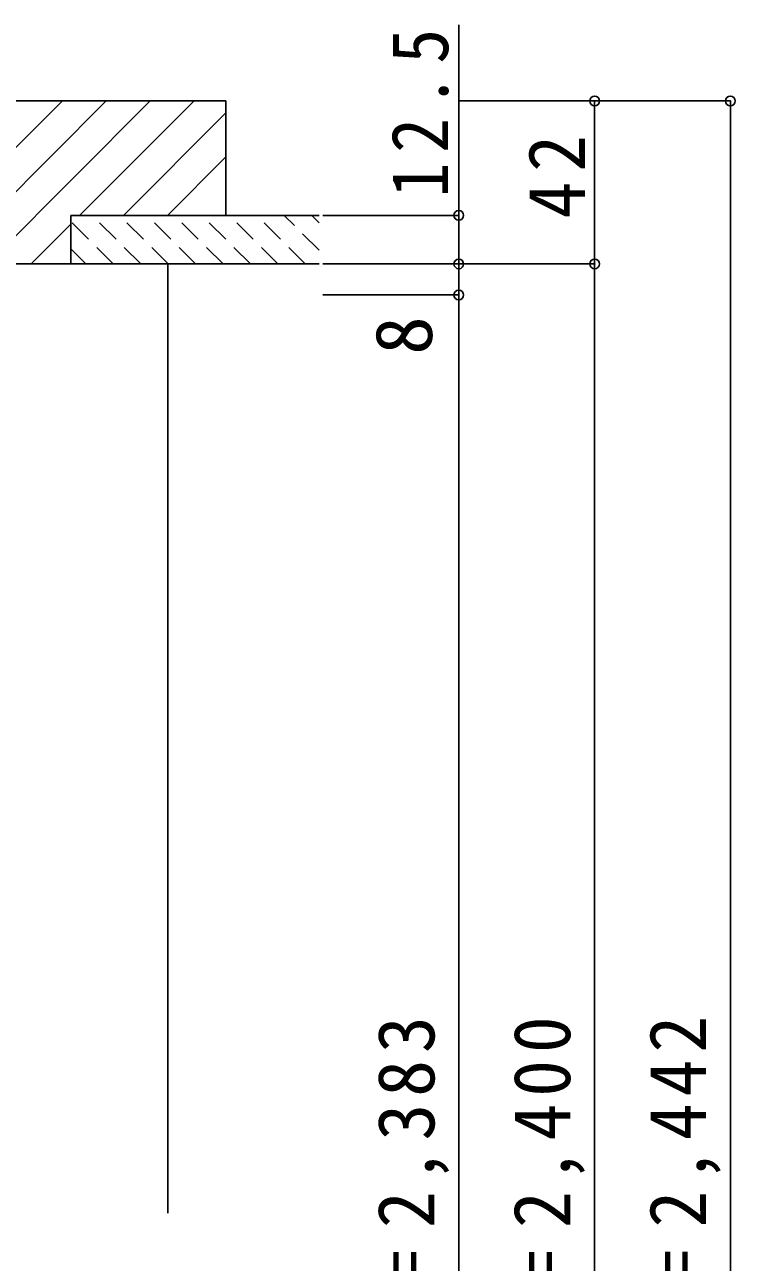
# Model space of a CAD drawing. Units: millimetres, scale not verified. Extents: x -584 to 586, y -431 to 418.
# Drawn here: x -434.2 to -324.3, y -181.1 to 10.3 of the extents above; entities that cross this region are included whole.
import ezdxf
from ezdxf.enums import TextEntityAlignment as Align

# ---------------------------------------------------------------- set-up
doc = ezdxf.new("R2010")
doc.units = ezdxf.units.MM
doc.header["$LTSCALE"] = 3
doc.header["$PDMODE"] = 32
doc.header["$PDSIZE"] = 1.5
doc.linetypes.add('DASHED1', pattern=[1.8, 1.2, -0.6])
doc.layers.add('0-B_寸法', color=7, linetype='Continuous')
doc.styles.add('ＭＳ ゴシック', font='')
doc.styles.get('ＭＳ ゴシック').set_extended_font_data('MS Gothic')

msp = doc.modelspace()

# ---------------------------------------------------------------- linework, layer by layer
at = {"layer": '0-B_寸法', "color": 4}
for p, q in [((-367.046, 10.291), (-367.046, -31.501)), ((-367.046, 10.291), (-367.046, -327.6)), ((-346.046, -1.5), (-367.046, -1.5)), ((-325.046, -1.5), (-346.046, -1.5)), ((-346.046, -1.5), (-346.046, -26.7)), ((-325.046, -1.5), (-325.046, -340.5)), ((-346.046, -333.3), (-346.046, -8.7)), ((-367.046, -19.2), (-388.046, -19.2)), ((-412.046, -26.7), (-414.446, -26.7)), ((-412.046, -173.551), (-412.046, -26.7)), ((-346.046, -26.7), (-388.046, -26.7)), ((-367.046, -31.501), (-388.046, -31.501))]:
    msp.add_line(p, q, dxfattribs=at)
at = {"layer": '0-B_寸法'}
for p, q in [((-514.046, -1.5), (-403.046, -1.5)), ((-428.35, -1.5), (-440.35, -13.5)), ((-421.561, -1.5), (-438.446, -18.385)), ((-414.773, -1.5), (-438.446, -25.173)), ((-407.985, -1.5), (-425.685, -19.2)), ((-403.046, -19.2), (-403.046, -1.5)), ((-403.046, -3.349), (-418.897, -19.2)), ((-403.046, -10.138), (-412.108, -19.2)), ((-427.046, -20.561), (-433.185, -26.7)), ((-427.046, -26.7), (-427.046, -19.2))]:
    msp.add_line(p, q, dxfattribs=at)
at = {"layer": '0-B_寸法', "color": 2}
msp.add_line((-388.646, -19.2), (-427.046, -19.2), dxfattribs=at)
at = {"layer": '0-B_寸法', "color": 4, "linetype": 'DASHED1'}
for p, q in [((-420.475, -26.7), (-427.046, -20.129)), ((-416.233, -26.7), (-423.733, -19.2)), ((-411.99, -26.7), (-419.49, -19.2)), ((-407.747, -26.7), (-415.247, -19.2)), ((-403.505, -26.7), (-411.005, -19.2)), ((-399.262, -26.7), (-406.762, -19.2)), ((-395.019, -26.7), (-402.519, -19.2)), ((-390.777, -26.7), (-398.277, -19.2)), ((-388.646, -24.588), (-394.034, -19.2)), ((-388.646, -20.346), (-389.792, -19.2)), ((-424.718, -26.7), (-427.046, -24.372))]:
    msp.add_line(p, q, dxfattribs=at)
at = {"layer": '0-B_寸法', "color": 3}
msp.add_line((-388.646, -26.7), (-438.506, -26.7), dxfattribs=at)
at = {"layer": '0-B_寸法'}
for p in [(-346.046, -1.5), (-325.046, -1.5), (-367.046, -19.2), (-367.046, -26.7), (-346.046, -26.7), (-367.046, -31.501)]:
    msp.add_point(p, dxfattribs=at)

# ---------------------------------------------------------------- texts
at = {"layer": '0-B_寸法', "style": 'ＭＳ ゴシック'}
msp.add_text('8', height=8.798, rotation=90, dxfattribs=at).set_placement((-368.546, -40.771), align=Align.BOTTOM_LEFT)
at = {"layer": '0-B_寸法', "char_height": 8.798, "attachment_point": 7, "rotation": 90, "style": 'ＭＳ ゴシック'}
for s, insert in [('\\T1.28;\\W0.9;12.5', (-368.546, -16.412)), ('\\T1.27;\\W0.95;42', (-347.546, -19.672)), ('\\T1.19;\\W0.95;枠外＝2,442', (-326.546, -216.462)), ('\\T1.19;\\W0.95;ＤＨ＝2,383', (-368.546, -216.525)), ('\\T1.19;\\W0.95;枠内＝2,400', (-347.546, -216.525))]:
    msp.add_mtext(s, dxfattribs=dict(at, insert=insert))

doc.saveas('drawing.dxf')
